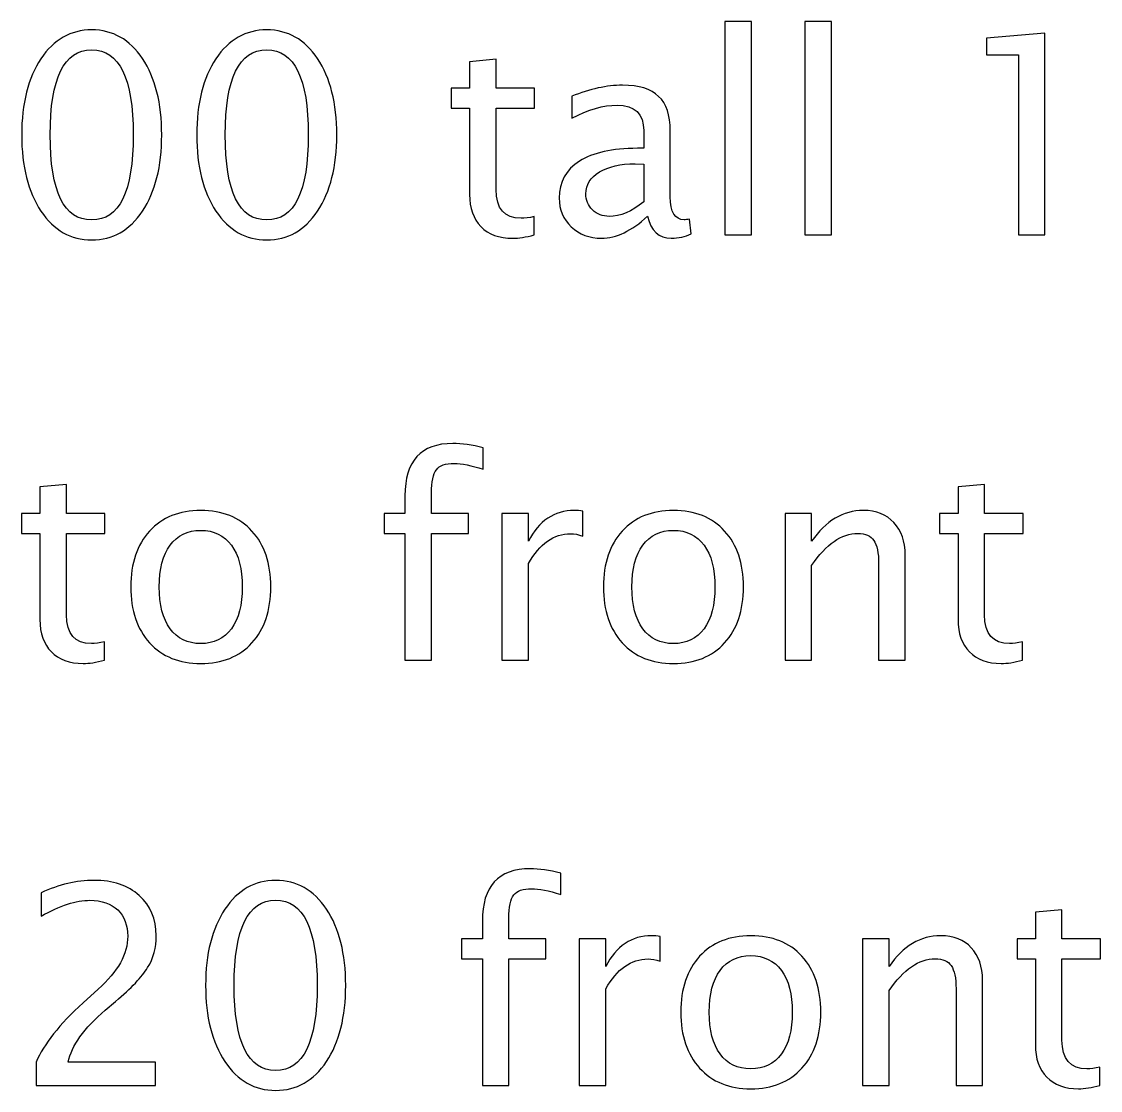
# Model space of a CAD drawing. Header units: centimetres. Extents: x -276 to 74, y -105 to 60.
# Drawn here: x 6.08 to 20.52, y -76.75 to -62.45 of the extents above; entities that cross this region are included whole.
import ezdxf

# ---------------------------------------------------------------- set-up
doc = ezdxf.new("R2010")
doc.units = ezdxf.units.CM
doc.header["$MEASUREMENT"] = 0
doc.layers.add('Layer 1', color=7, linetype='Continuous')

msp = doc.modelspace()

# ---------------------------------------------------------------- linework, layer by layer
at = {"layer": 'Layer 1'}
for points, knots in [([(15.49539, -65.30326), (15.49539, -65.30326), (15.49539, -62.44734), (15.49539, -62.44734), (15.49539, -62.44734), (15.49539, -62.44734), (15.85099, -62.44734), (15.85099, -62.44734), (15.85099, -62.44734), (15.85099, -62.44734), (15.85099, -65.30326), (15.85099, -65.30326), (15.85099, -65.30326), (15.85099, -65.30326), (15.49539, -65.30326), (15.49539, -65.30326)], [0, 0, 0, 0, 0.2, 0.2, 0.2, 0.2, 0.4, 0.4, 0.4, 0.4, 0.6, 0.6, 0.6, 0.6, 1, 1, 1, 1]), ([(16.5659, -65.30326), (16.5659, -65.30326), (16.5659, -62.44734), (16.5659, -62.44734), (16.5659, -62.44734), (16.5659, -62.44734), (16.9215, -62.44734), (16.9215, -62.44734), (16.9215, -62.44734), (16.9215, -62.44734), (16.9215, -65.30326), (16.9215, -65.30326), (16.9215, -65.30326), (16.9215, -65.30326), (16.5659, -65.30326), (16.5659, -65.30326)], [0, 0, 0, 0, 0.2, 0.2, 0.2, 0.2, 0.4, 0.4, 0.4, 0.4, 0.6, 0.6, 0.6, 0.6, 1, 1, 1, 1]), ([(7.02334, -65.36994), (6.74244, -65.36994), (6.51587, -65.24091), (6.34424, -64.98347), (6.34424, -64.98347), (6.172, -64.72603), (6.08618, -64.38648), (6.08618, -63.9642), (6.08618, -63.9642), (6.08618, -63.54193), (6.172, -63.20238), (6.34424, -62.94494), (6.34424, -62.94494), (6.51587, -62.6875), (6.74244, -62.55847), (7.02334, -62.55847), (7.02334, -62.55847), (7.30547, -62.55847), (7.53204, -62.68688), (7.70367, -62.9437), (7.70367, -62.9437), (7.87468, -63.20053), (7.96049, -63.54069), (7.96049, -63.9642), (7.96049, -63.9642), (7.96049, -64.38648), (7.87468, -64.72603), (7.70367, -64.98347), (7.70367, -64.98347), (7.53204, -65.24091), (7.30547, -65.36994), (7.02334, -65.36994)], [0, 0, 0, 0, 0.11111111, 0.11111111, 0.11111111, 0.11111111, 0.22222222, 0.22222222, 0.22222222, 0.22222222, 0.33333333, 0.33333333, 0.33333333, 0.33333333, 0.44444444, 0.44444444, 0.44444444, 0.44444444, 0.55555556, 0.55555556, 0.55555556, 0.55555556, 0.66666667, 0.66666667, 0.66666667, 0.66666667, 0.77777778, 0.77777778, 0.77777778, 0.77777778, 1, 1, 1, 1]), ([(9.36561, -65.36994), (9.08471, -65.36994), (8.85814, -65.24091), (8.68651, -64.98347), (8.68651, -64.98347), (8.51427, -64.72603), (8.42845, -64.38648), (8.42845, -63.9642), (8.42845, -63.9642), (8.42845, -63.54193), (8.51427, -63.20238), (8.68651, -62.94494), (8.68651, -62.94494), (8.85814, -62.6875), (9.08471, -62.55847), (9.36561, -62.55847), (9.36561, -62.55847), (9.64774, -62.55847), (9.87431, -62.68688), (10.04594, -62.9437), (10.04594, -62.9437), (10.21695, -63.20053), (10.30276, -63.54069), (10.30276, -63.9642), (10.30276, -63.9642), (10.30276, -64.38648), (10.21695, -64.72603), (10.04594, -64.98347), (10.04594, -64.98347), (9.87431, -65.24091), (9.64774, -65.36994), (9.36561, -65.36994)], [0, 0, 0, 0, 0.11111111, 0.11111111, 0.11111111, 0.11111111, 0.22222222, 0.22222222, 0.22222222, 0.22222222, 0.33333333, 0.33333333, 0.33333333, 0.33333333, 0.44444444, 0.44444444, 0.44444444, 0.44444444, 0.55555556, 0.55555556, 0.55555556, 0.55555556, 0.66666667, 0.66666667, 0.66666667, 0.66666667, 0.77777778, 0.77777778, 0.77777778, 0.77777778, 1, 1, 1, 1]), ([(19.42305, -65.30326), (19.42305, -65.30326), (19.42305, -62.89185), (19.42305, -62.89185), (19.42305, -62.89185), (19.42305, -62.89185), (18.99707, -62.89185), (18.99707, -62.89185), (18.99707, -62.89185), (18.99707, -62.89185), (18.99707, -62.6696), (18.99707, -62.6696), (18.99707, -62.6696), (18.99707, -62.6696), (19.77865, -62.60292), (19.77865, -62.60292), (19.77865, -62.60292), (19.77865, -62.60292), (19.77865, -65.30326), (19.77865, -65.30326), (19.77865, -65.30326), (19.77865, -65.30326), (19.42305, -65.30326), (19.42305, -65.30326)], [0, 0, 0, 0, 0.14285714, 0.14285714, 0.14285714, 0.14285714, 0.28571429, 0.28571429, 0.28571429, 0.28571429, 0.42857143, 0.42857143, 0.42857143, 0.42857143, 0.57142857, 0.57142857, 0.57142857, 0.57142857, 0.71428571, 0.71428571, 0.71428571, 0.71428571, 1, 1, 1, 1]), ([(7.02272, -65.10323), (7.39375, -65.10323), (7.57896, -64.72356), (7.57896, -63.9642), (7.57896, -63.9642), (7.57896, -63.20485), (7.39375, -62.82517), (7.02272, -62.82517), (7.02272, -62.82517), (6.65292, -62.82517), (6.46771, -63.20485), (6.46771, -63.9642), (6.46771, -63.9642), (6.46771, -64.72356), (6.65292, -65.10323), (7.02272, -65.10323)], [0, 0, 0, 0, 0.2, 0.2, 0.2, 0.2, 0.4, 0.4, 0.4, 0.4, 0.6, 0.6, 0.6, 0.6, 1, 1, 1, 1]), ([(9.36499, -65.10323), (9.73602, -65.10323), (9.92123, -64.72356), (9.92123, -63.9642), (9.92123, -63.9642), (9.92123, -63.20485), (9.73602, -62.82517), (9.36499, -62.82517), (9.36499, -62.82517), (8.99519, -62.82517), (8.80998, -63.20485), (8.80998, -63.9642), (8.80998, -63.9642), (8.80998, -64.72356), (8.99519, -65.10323), (9.36499, -65.10323)], [0, 0, 0, 0, 0.2, 0.2, 0.2, 0.2, 0.4, 0.4, 0.4, 0.4, 0.6, 0.6, 0.6, 0.6, 1, 1, 1, 1]), ([(12.9426, -65.30264), (12.83271, -65.33289), (12.73702, -65.34771), (12.65614, -65.34771), (12.65614, -65.34771), (12.47464, -65.34771), (12.33326, -65.29585), (12.23202, -65.19213), (12.23202, -65.19213), (12.13015, -65.08842), (12.07953, -64.94457), (12.07953, -64.75998), (12.07953, -64.75998), (12.07953, -64.75998), (12.07953, -63.60675), (12.07953, -63.60675), (12.07953, -63.60675), (12.07953, -63.60675), (11.83382, -63.60675), (11.83382, -63.60675), (11.83382, -63.60675), (11.83382, -63.60675), (11.83382, -63.34005), (11.83382, -63.34005), (11.83382, -63.34005), (11.83382, -63.34005), (12.07953, -63.34005), (12.07953, -63.34005), (12.07953, -63.34005), (12.07953, -63.34005), (12.07953, -62.98507), (12.07953, -62.98507), (12.07953, -62.98507), (12.07953, -62.98507), (12.43513, -62.95111), (12.43513, -62.95111), (12.43513, -62.95111), (12.43513, -62.95111), (12.43513, -63.34005), (12.43513, -63.34005), (12.43513, -63.34005), (12.43513, -63.34005), (12.95001, -63.34005), (12.95001, -63.34005), (12.95001, -63.34005), (12.95001, -63.34005), (12.95001, -63.60675), (12.95001, -63.60675), (12.95001, -63.60675), (12.95001, -63.60675), (12.43513, -63.60675), (12.43513, -63.60675), (12.43513, -63.60675), (12.43513, -63.60675), (12.43513, -64.69578), (12.43513, -64.69578), (12.43513, -64.69578), (12.43513, -64.9526), (12.54687, -65.08101), (12.76974, -65.08101), (12.76974, -65.08101), (12.81727, -65.08101), (12.87469, -65.07298), (12.9426, -65.05755), (12.9426, -65.05755), (12.9426, -65.05755), (12.9426, -65.30264), (12.9426, -65.30264)], [0, 0, 0, 0, 0.05555556, 0.05555556, 0.05555556, 0.05555556, 0.11111111, 0.11111111, 0.11111111, 0.11111111, 0.16666667, 0.16666667, 0.16666667, 0.16666667, 0.22222222, 0.22222222, 0.22222222, 0.22222222, 0.27777778, 0.27777778, 0.27777778, 0.27777778, 0.33333333, 0.33333333, 0.33333333, 0.33333333, 0.38888889, 0.38888889, 0.38888889, 0.38888889, 0.44444444, 0.44444444, 0.44444444, 0.44444444, 0.5, 0.5, 0.5, 0.5, 0.55555556, 0.55555556, 0.55555556, 0.55555556, 0.61111111, 0.61111111, 0.61111111, 0.61111111, 0.66666667, 0.66666667, 0.66666667, 0.66666667, 0.72222222, 0.72222222, 0.72222222, 0.72222222, 0.77777778, 0.77777778, 0.77777778, 0.77777778, 0.83333333, 0.83333333, 0.83333333, 0.83333333, 0.88888889, 0.88888889, 0.88888889, 0.88888889, 1, 1, 1, 1]), ([(14.46193, -65.05323), (14.24832, -65.24955), (14.04274, -65.34771), (13.84518, -65.34771), (13.84518, -65.34771), (13.68282, -65.34771), (13.54761, -65.29709), (13.44081, -65.19522), (13.44081, -65.19522), (13.33339, -65.09336), (13.27968, -64.96495), (13.27968, -64.80999), (13.27968, -64.80999), (13.27968, -64.59576), (13.36981, -64.43093), (13.55008, -64.3161), (13.55008, -64.3161), (13.73035, -64.20127), (13.98903, -64.14385), (14.32611, -64.14385), (14.32611, -64.14385), (14.32611, -64.14385), (14.40945, -64.14385), (14.40945, -64.14385), (14.40945, -64.14385), (14.40945, -64.14385), (14.40945, -63.90741), (14.40945, -63.90741), (14.40945, -63.90741), (14.40945, -63.6796), (14.29092, -63.566), (14.05323, -63.566), (14.05323, -63.566), (13.86926, -63.566), (13.668, -63.62404), (13.45007, -63.7401), (13.45007, -63.7401), (13.45007, -63.7401), (13.45007, -63.44747), (13.45007, -63.44747), (13.45007, -63.44747), (13.68961, -63.34869), (13.91556, -63.2993), (14.12732, -63.2993), (14.12732, -63.2993), (14.34524, -63.2993), (14.50638, -63.34869), (14.60948, -63.44809), (14.60948, -63.44809), (14.71319, -63.54748), (14.76505, -63.70059), (14.76505, -63.90741), (14.76505, -63.90741), (14.76505, -63.90741), (14.76505, -64.79455), (14.76505, -64.79455), (14.76505, -64.79455), (14.76505, -64.99767), (14.8274, -65.09953), (14.95273, -65.09953), (14.95273, -65.09953), (14.96816, -65.09953), (14.99101, -65.09706), (15.02126, -65.09212), (15.02126, -65.09212), (15.02126, -65.09212), (15.04657, -65.28968), (15.04657, -65.28968), (15.04657, -65.28968), (14.96569, -65.32857), (14.87679, -65.34771), (14.77925, -65.34771), (14.77925, -65.34771), (14.61318, -65.34771), (14.50761, -65.24955), (14.46193, -65.05323)], [0, 0, 0, 0, 0.05, 0.05, 0.05, 0.05, 0.1, 0.1, 0.1, 0.1, 0.15, 0.15, 0.15, 0.15, 0.2, 0.2, 0.2, 0.2, 0.25, 0.25, 0.25, 0.25, 0.3, 0.3, 0.3, 0.3, 0.35, 0.35, 0.35, 0.35, 0.4, 0.4, 0.4, 0.4, 0.45, 0.45, 0.45, 0.45, 0.5, 0.5, 0.5, 0.5, 0.55, 0.55, 0.55, 0.55, 0.6, 0.6, 0.6, 0.6, 0.65, 0.65, 0.65, 0.65, 0.7, 0.7, 0.7, 0.7, 0.75, 0.75, 0.75, 0.75, 0.8, 0.8, 0.8, 0.8, 0.85, 0.85, 0.85, 0.85, 0.9, 0.9, 0.9, 0.9, 1, 1, 1, 1]), ([(14.40945, -64.85938), (14.40945, -64.85938), (14.40945, -64.35499), (14.40945, -64.35499), (14.40945, -64.35499), (14.40945, -64.35499), (14.29524, -64.35129), (14.29524, -64.35129), (14.29524, -64.35129), (14.09768, -64.35129), (13.9384, -64.38771), (13.81678, -64.46056), (13.81678, -64.46056), (13.69578, -64.53403), (13.63528, -64.63095), (13.63528, -64.75196), (13.63528, -64.75196), (13.63528, -64.83653), (13.66553, -64.90815), (13.72541, -64.9668), (13.72541, -64.9668), (13.78592, -65.02545), (13.85938, -65.05508), (13.94643, -65.05508), (13.94643, -65.05508), (14.0946, -65.05508), (14.24894, -64.98964), (14.40945, -64.85938)], [0, 0, 0, 0, 0.125, 0.125, 0.125, 0.125, 0.25, 0.25, 0.25, 0.25, 0.375, 0.375, 0.375, 0.375, 0.5, 0.5, 0.5, 0.5, 0.625, 0.625, 0.625, 0.625, 0.75, 0.75, 0.75, 0.75, 1, 1, 1, 1]), ([(11.21524, -70.99533), (11.21524, -70.99533), (11.21524, -69.29882), (11.21524, -69.29882), (11.21524, -69.29882), (11.21524, -69.29882), (10.93681, -69.29882), (10.93681, -69.29882), (10.93681, -69.29882), (10.93681, -69.29882), (10.93681, -69.03212), (10.93681, -69.03212), (10.93681, -69.03212), (10.93681, -69.03212), (11.21524, -69.03212), (11.21524, -69.03212), (11.21524, -69.03212), (11.21524, -69.03212), (11.21524, -68.79691), (11.21524, -68.79691), (11.21524, -68.79691), (11.21524, -68.32894), (11.42884, -68.09496), (11.85606, -68.09496), (11.85606, -68.09496), (11.97582, -68.09496), (12.11164, -68.11472), (12.26352, -68.15423), (12.26352, -68.15423), (12.26352, -68.15423), (12.26352, -68.43945), (12.26352, -68.43945), (12.26352, -68.43945), (12.10238, -68.38759), (11.97336, -68.36167), (11.87643, -68.36167), (11.87643, -68.36167), (11.75851, -68.36167), (11.67826, -68.38945), (11.63566, -68.44563), (11.63566, -68.44563), (11.59244, -68.50181), (11.57084, -68.60614), (11.57084, -68.75863), (11.57084, -68.75863), (11.57084, -68.75863), (11.57084, -69.03212), (11.57084, -69.03212), (11.57084, -69.03212), (11.57084, -69.03212), (12.06411, -69.03212), (12.06411, -69.03212), (12.06411, -69.03212), (12.06411, -69.03212), (12.06411, -69.29882), (12.06411, -69.29882), (12.06411, -69.29882), (12.06411, -69.29882), (11.57084, -69.29882), (11.57084, -69.29882), (11.57084, -69.29882), (11.57084, -69.29882), (11.57084, -70.99533), (11.57084, -70.99533), (11.57084, -70.99533), (11.57084, -70.99533), (11.21524, -70.99533), (11.21524, -70.99533)], [0, 0, 0, 0, 0.05555556, 0.05555556, 0.05555556, 0.05555556, 0.11111111, 0.11111111, 0.11111111, 0.11111111, 0.16666667, 0.16666667, 0.16666667, 0.16666667, 0.22222222, 0.22222222, 0.22222222, 0.22222222, 0.27777778, 0.27777778, 0.27777778, 0.27777778, 0.33333333, 0.33333333, 0.33333333, 0.33333333, 0.38888889, 0.38888889, 0.38888889, 0.38888889, 0.44444444, 0.44444444, 0.44444444, 0.44444444, 0.5, 0.5, 0.5, 0.5, 0.55555556, 0.55555556, 0.55555556, 0.55555556, 0.61111111, 0.61111111, 0.61111111, 0.61111111, 0.66666667, 0.66666667, 0.66666667, 0.66666667, 0.72222222, 0.72222222, 0.72222222, 0.72222222, 0.77777778, 0.77777778, 0.77777778, 0.77777778, 0.83333333, 0.83333333, 0.83333333, 0.83333333, 0.88888889, 0.88888889, 0.88888889, 0.88888889, 1, 1, 1, 1]), ([(7.19374, -70.99471), (7.08385, -71.02496), (6.98816, -71.03978), (6.90728, -71.03978), (6.90728, -71.03978), (6.72578, -71.03978), (6.5844, -70.98792), (6.48316, -70.8842), (6.48316, -70.8842), (6.38129, -70.78049), (6.33067, -70.63664), (6.33067, -70.45205), (6.33067, -70.45205), (6.33067, -70.45205), (6.33067, -69.29882), (6.33067, -69.29882), (6.33067, -69.29882), (6.33067, -69.29882), (6.08496, -69.29882), (6.08496, -69.29882), (6.08496, -69.29882), (6.08496, -69.29882), (6.08496, -69.03212), (6.08496, -69.03212), (6.08496, -69.03212), (6.08496, -69.03212), (6.33067, -69.03212), (6.33067, -69.03212), (6.33067, -69.03212), (6.33067, -69.03212), (6.33067, -68.67714), (6.33067, -68.67714), (6.33067, -68.67714), (6.33067, -68.67714), (6.68627, -68.64318), (6.68627, -68.64318), (6.68627, -68.64318), (6.68627, -68.64318), (6.68627, -69.03212), (6.68627, -69.03212), (6.68627, -69.03212), (6.68627, -69.03212), (7.20115, -69.03212), (7.20115, -69.03212), (7.20115, -69.03212), (7.20115, -69.03212), (7.20115, -69.29882), (7.20115, -69.29882), (7.20115, -69.29882), (7.20115, -69.29882), (6.68627, -69.29882), (6.68627, -69.29882), (6.68627, -69.29882), (6.68627, -69.29882), (6.68627, -70.38785), (6.68627, -70.38785), (6.68627, -70.38785), (6.68627, -70.64467), (6.79801, -70.77308), (7.02088, -70.77308), (7.02088, -70.77308), (7.06841, -70.77308), (7.12583, -70.76505), (7.19374, -70.74962), (7.19374, -70.74962), (7.19374, -70.74962), (7.19374, -70.99471), (7.19374, -70.99471)], [0, 0, 0, 0, 0.05555556, 0.05555556, 0.05555556, 0.05555556, 0.11111111, 0.11111111, 0.11111111, 0.11111111, 0.16666667, 0.16666667, 0.16666667, 0.16666667, 0.22222222, 0.22222222, 0.22222222, 0.22222222, 0.27777778, 0.27777778, 0.27777778, 0.27777778, 0.33333333, 0.33333333, 0.33333333, 0.33333333, 0.38888889, 0.38888889, 0.38888889, 0.38888889, 0.44444444, 0.44444444, 0.44444444, 0.44444444, 0.5, 0.5, 0.5, 0.5, 0.55555556, 0.55555556, 0.55555556, 0.55555556, 0.61111111, 0.61111111, 0.61111111, 0.61111111, 0.66666667, 0.66666667, 0.66666667, 0.66666667, 0.72222222, 0.72222222, 0.72222222, 0.72222222, 0.77777778, 0.77777778, 0.77777778, 0.77777778, 0.83333333, 0.83333333, 0.83333333, 0.83333333, 0.88888889, 0.88888889, 0.88888889, 0.88888889, 1, 1, 1, 1]), ([(19.47862, -70.99471), (19.36873, -71.02496), (19.27304, -71.03978), (19.19216, -71.03978), (19.19216, -71.03978), (19.01066, -71.03978), (18.86928, -70.98792), (18.76804, -70.8842), (18.76804, -70.8842), (18.66617, -70.78049), (18.61555, -70.63664), (18.61555, -70.45205), (18.61555, -70.45205), (18.61555, -70.45205), (18.61555, -69.29882), (18.61555, -69.29882), (18.61555, -69.29882), (18.61555, -69.29882), (18.36984, -69.29882), (18.36984, -69.29882), (18.36984, -69.29882), (18.36984, -69.29882), (18.36984, -69.03212), (18.36984, -69.03212), (18.36984, -69.03212), (18.36984, -69.03212), (18.61555, -69.03212), (18.61555, -69.03212), (18.61555, -69.03212), (18.61555, -69.03212), (18.61555, -68.67714), (18.61555, -68.67714), (18.61555, -68.67714), (18.61555, -68.67714), (18.97115, -68.64318), (18.97115, -68.64318), (18.97115, -68.64318), (18.97115, -68.64318), (18.97115, -69.03212), (18.97115, -69.03212), (18.97115, -69.03212), (18.97115, -69.03212), (19.48603, -69.03212), (19.48603, -69.03212), (19.48603, -69.03212), (19.48603, -69.03212), (19.48603, -69.29882), (19.48603, -69.29882), (19.48603, -69.29882), (19.48603, -69.29882), (18.97115, -69.29882), (18.97115, -69.29882), (18.97115, -69.29882), (18.97115, -69.29882), (18.97115, -70.38785), (18.97115, -70.38785), (18.97115, -70.38785), (18.97115, -70.64467), (19.08289, -70.77308), (19.30576, -70.77308), (19.30576, -70.77308), (19.35329, -70.77308), (19.41071, -70.76505), (19.47862, -70.74962), (19.47862, -70.74962), (19.47862, -70.74962), (19.47862, -70.99471), (19.47862, -70.99471)], [0, 0, 0, 0, 0.05555556, 0.05555556, 0.05555556, 0.05555556, 0.11111111, 0.11111111, 0.11111111, 0.11111111, 0.16666667, 0.16666667, 0.16666667, 0.16666667, 0.22222222, 0.22222222, 0.22222222, 0.22222222, 0.27777778, 0.27777778, 0.27777778, 0.27777778, 0.33333333, 0.33333333, 0.33333333, 0.33333333, 0.38888889, 0.38888889, 0.38888889, 0.38888889, 0.44444444, 0.44444444, 0.44444444, 0.44444444, 0.5, 0.5, 0.5, 0.5, 0.55555556, 0.55555556, 0.55555556, 0.55555556, 0.61111111, 0.61111111, 0.61111111, 0.61111111, 0.66666667, 0.66666667, 0.66666667, 0.66666667, 0.72222222, 0.72222222, 0.72222222, 0.72222222, 0.77777778, 0.77777778, 0.77777778, 0.77777778, 0.83333333, 0.83333333, 0.83333333, 0.83333333, 0.88888889, 0.88888889, 0.88888889, 0.88888889, 1, 1, 1, 1]), ([(8.48279, -71.03978), (8.19448, -71.03978), (7.96606, -70.94779), (7.79814, -70.76382), (7.79814, -70.76382), (7.6296, -70.57985), (7.54564, -70.32981), (7.54564, -70.01434), (7.54564, -70.01434), (7.54564, -69.69949), (7.6296, -69.45007), (7.79814, -69.26672), (7.79814, -69.26672), (7.96606, -69.08336), (8.19448, -68.99137), (8.48279, -68.99137), (8.48279, -68.99137), (8.7711, -68.99137), (8.99952, -69.08336), (9.16744, -69.26672), (9.16744, -69.26672), (9.33598, -69.45007), (9.41995, -69.69949), (9.41995, -70.01434), (9.41995, -70.01434), (9.41995, -70.32981), (9.33598, -70.57985), (9.16744, -70.76382), (9.16744, -70.76382), (8.99952, -70.94779), (8.7711, -71.03978), (8.48279, -71.03978)], [0, 0, 0, 0, 0.11111111, 0.11111111, 0.11111111, 0.11111111, 0.22222222, 0.22222222, 0.22222222, 0.22222222, 0.33333333, 0.33333333, 0.33333333, 0.33333333, 0.44444444, 0.44444444, 0.44444444, 0.44444444, 0.55555556, 0.55555556, 0.55555556, 0.55555556, 0.66666667, 0.66666667, 0.66666667, 0.66666667, 0.77777778, 0.77777778, 0.77777778, 0.77777778, 1, 1, 1, 1]), ([(12.51046, -70.99533), (12.51046, -70.99533), (12.51046, -69.03212), (12.51046, -69.03212), (12.51046, -69.03212), (12.51046, -69.03212), (12.86606, -69.03212), (12.86606, -69.03212), (12.86606, -69.03212), (12.86606, -69.03212), (12.86606, -69.40315), (12.86606, -69.40315), (12.86606, -69.40315), (13.00744, -69.12843), (13.2124, -68.99137), (13.48157, -68.99137), (13.48157, -68.99137), (13.51799, -68.99137), (13.55627, -68.99446), (13.59578, -69.00063), (13.59578, -69.00063), (13.59578, -69.00063), (13.59578, -69.33339), (13.59578, -69.33339), (13.59578, -69.33339), (13.53405, -69.31302), (13.47972, -69.30252), (13.4328, -69.30252), (13.4328, -69.30252), (13.20684, -69.30252), (13.01793, -69.43587), (12.86606, -69.70319), (12.86606, -69.70319), (12.86606, -69.70319), (12.86606, -70.99533), (12.86606, -70.99533), (12.86606, -70.99533), (12.86606, -70.99533), (12.51046, -70.99533), (12.51046, -70.99533)], [0, 0, 0, 0, 0.09090909, 0.09090909, 0.09090909, 0.09090909, 0.18181818, 0.18181818, 0.18181818, 0.18181818, 0.27272727, 0.27272727, 0.27272727, 0.27272727, 0.36363636, 0.36363636, 0.36363636, 0.36363636, 0.45454545, 0.45454545, 0.45454545, 0.45454545, 0.54545455, 0.54545455, 0.54545455, 0.54545455, 0.63636364, 0.63636364, 0.63636364, 0.63636364, 0.72727273, 0.72727273, 0.72727273, 0.72727273, 0.81818182, 0.81818182, 0.81818182, 0.81818182, 1, 1, 1, 1]), ([(14.80766, -71.03978), (14.51935, -71.03978), (14.29093, -70.94779), (14.12301, -70.76382), (14.12301, -70.76382), (13.95447, -70.57985), (13.87051, -70.32981), (13.87051, -70.01434), (13.87051, -70.01434), (13.87051, -69.69949), (13.95447, -69.45007), (14.12301, -69.26672), (14.12301, -69.26672), (14.29093, -69.08336), (14.51935, -68.99137), (14.80766, -68.99137), (14.80766, -68.99137), (15.09597, -68.99137), (15.32439, -69.08336), (15.49231, -69.26672), (15.49231, -69.26672), (15.66085, -69.45007), (15.74482, -69.69949), (15.74482, -70.01434), (15.74482, -70.01434), (15.74482, -70.32981), (15.66085, -70.57985), (15.49231, -70.76382), (15.49231, -70.76382), (15.32439, -70.94779), (15.09597, -71.03978), (14.80766, -71.03978)], [0, 0, 0, 0, 0.11111111, 0.11111111, 0.11111111, 0.11111111, 0.22222222, 0.22222222, 0.22222222, 0.22222222, 0.33333333, 0.33333333, 0.33333333, 0.33333333, 0.44444444, 0.44444444, 0.44444444, 0.44444444, 0.55555556, 0.55555556, 0.55555556, 0.55555556, 0.66666667, 0.66666667, 0.66666667, 0.66666667, 0.77777778, 0.77777778, 0.77777778, 0.77777778, 1, 1, 1, 1]), ([(16.30168, -70.99533), (16.30168, -70.99533), (16.30168, -69.03212), (16.30168, -69.03212), (16.30168, -69.03212), (16.30168, -69.03212), (16.65728, -69.03212), (16.65728, -69.03212), (16.65728, -69.03212), (16.65728, -69.03212), (16.65728, -69.40315), (16.65728, -69.40315), (16.65728, -69.40315), (16.84558, -69.12843), (17.07647, -68.99137), (17.34934, -68.99137), (17.34934, -68.99137), (17.52097, -68.99137), (17.65741, -69.04508), (17.75804, -69.15312), (17.75804, -69.15312), (17.85867, -69.26054), (17.90929, -69.40562), (17.90929, -69.58713), (17.90929, -69.58713), (17.90929, -69.58713), (17.90929, -70.99533), (17.90929, -70.99533), (17.90929, -70.99533), (17.90929, -70.99533), (17.55369, -70.99533), (17.55369, -70.99533), (17.55369, -70.99533), (17.55369, -70.99533), (17.55369, -69.70319), (17.55369, -69.70319), (17.55369, -69.70319), (17.55369, -69.55749), (17.53208, -69.45378), (17.48948, -69.39204), (17.48948, -69.39204), (17.44627, -69.32969), (17.37527, -69.29882), (17.27588, -69.29882), (17.27588, -69.29882), (17.05733, -69.29882), (16.85113, -69.44143), (16.65728, -69.72665), (16.65728, -69.72665), (16.65728, -69.72665), (16.65728, -70.99533), (16.65728, -70.99533), (16.65728, -70.99533), (16.65728, -70.99533), (16.30168, -70.99533), (16.30168, -70.99533)], [0, 0, 0, 0, 0.06666667, 0.06666667, 0.06666667, 0.06666667, 0.13333333, 0.13333333, 0.13333333, 0.13333333, 0.2, 0.2, 0.2, 0.2, 0.26666667, 0.26666667, 0.26666667, 0.26666667, 0.33333333, 0.33333333, 0.33333333, 0.33333333, 0.4, 0.4, 0.4, 0.4, 0.46666667, 0.46666667, 0.46666667, 0.46666667, 0.53333333, 0.53333333, 0.53333333, 0.53333333, 0.6, 0.6, 0.6, 0.6, 0.66666667, 0.66666667, 0.66666667, 0.66666667, 0.73333333, 0.73333333, 0.73333333, 0.73333333, 0.8, 0.8, 0.8, 0.8, 0.86666667, 0.86666667, 0.86666667, 0.86666667, 1, 1, 1, 1]), ([(8.48217, -70.77308), (8.65812, -70.77308), (8.79518, -70.70702), (8.89272, -70.57429), (8.89272, -70.57429), (8.98964, -70.44217), (9.03842, -70.25511), (9.03842, -70.01434), (9.03842, -70.01434), (9.03842, -69.77419), (8.98964, -69.58775), (8.89272, -69.45563), (8.89272, -69.45563), (8.79518, -69.32413), (8.65812, -69.25807), (8.48217, -69.25807), (8.48217, -69.25807), (8.30561, -69.25807), (8.16855, -69.32413), (8.07224, -69.45563), (8.07224, -69.45563), (7.97532, -69.58775), (7.92716, -69.77419), (7.92716, -70.01434), (7.92716, -70.01434), (7.92716, -70.25511), (7.97532, -70.44217), (8.07224, -70.57429), (8.07224, -70.57429), (8.16855, -70.70702), (8.30561, -70.77308), (8.48217, -70.77308)], [0, 0, 0, 0, 0.11111111, 0.11111111, 0.11111111, 0.11111111, 0.22222222, 0.22222222, 0.22222222, 0.22222222, 0.33333333, 0.33333333, 0.33333333, 0.33333333, 0.44444444, 0.44444444, 0.44444444, 0.44444444, 0.55555556, 0.55555556, 0.55555556, 0.55555556, 0.66666667, 0.66666667, 0.66666667, 0.66666667, 0.77777778, 0.77777778, 0.77777778, 0.77777778, 1, 1, 1, 1]), ([(14.80704, -70.77308), (14.98299, -70.77308), (15.12005, -70.70702), (15.21759, -70.57429), (15.21759, -70.57429), (15.31451, -70.44217), (15.36329, -70.25511), (15.36329, -70.01434), (15.36329, -70.01434), (15.36329, -69.77419), (15.31451, -69.58775), (15.21759, -69.45563), (15.21759, -69.45563), (15.12005, -69.32413), (14.98299, -69.25807), (14.80704, -69.25807), (14.80704, -69.25807), (14.63048, -69.25807), (14.49342, -69.32413), (14.39711, -69.45563), (14.39711, -69.45563), (14.30019, -69.58775), (14.25203, -69.77419), (14.25203, -70.01434), (14.25203, -70.01434), (14.25203, -70.25511), (14.30019, -70.44217), (14.39711, -70.57429), (14.39711, -70.57429), (14.49342, -70.70702), (14.63048, -70.77308), (14.80704, -70.77308)], [0, 0, 0, 0, 0.11111111, 0.11111111, 0.11111111, 0.11111111, 0.22222222, 0.22222222, 0.22222222, 0.22222222, 0.33333333, 0.33333333, 0.33333333, 0.33333333, 0.44444444, 0.44444444, 0.44444444, 0.44444444, 0.55555556, 0.55555556, 0.55555556, 0.55555556, 0.66666667, 0.66666667, 0.66666667, 0.66666667, 0.77777778, 0.77777778, 0.77777778, 0.77777778, 1, 1, 1, 1]), ([(12.25054, -76.6874), (12.25054, -76.6874), (12.25054, -74.99089), (12.25054, -74.99089), (12.25054, -74.99089), (12.25054, -74.99089), (11.97211, -74.99089), (11.97211, -74.99089), (11.97211, -74.99089), (11.97211, -74.99089), (11.97211, -74.72419), (11.97211, -74.72419), (11.97211, -74.72419), (11.97211, -74.72419), (12.25054, -74.72419), (12.25054, -74.72419), (12.25054, -74.72419), (12.25054, -74.72419), (12.25054, -74.48898), (12.25054, -74.48898), (12.25054, -74.48898), (12.25054, -74.02101), (12.46414, -73.78703), (12.89136, -73.78703), (12.89136, -73.78703), (13.01112, -73.78703), (13.14694, -73.80679), (13.29882, -73.8463), (13.29882, -73.8463), (13.29882, -73.8463), (13.29882, -74.13152), (13.29882, -74.13152), (13.29882, -74.13152), (13.13768, -74.07966), (13.00866, -74.05374), (12.91173, -74.05374), (12.91173, -74.05374), (12.79381, -74.05374), (12.71356, -74.08152), (12.67096, -74.1377), (12.67096, -74.1377), (12.62774, -74.19388), (12.60614, -74.29821), (12.60614, -74.4507), (12.60614, -74.4507), (12.60614, -74.4507), (12.60614, -74.72419), (12.60614, -74.72419), (12.60614, -74.72419), (12.60614, -74.72419), (13.09941, -74.72419), (13.09941, -74.72419), (13.09941, -74.72419), (13.09941, -74.72419), (13.09941, -74.99089), (13.09941, -74.99089), (13.09941, -74.99089), (13.09941, -74.99089), (12.60614, -74.99089), (12.60614, -74.99089), (12.60614, -74.99089), (12.60614, -74.99089), (12.60614, -76.6874), (12.60614, -76.6874), (12.60614, -76.6874), (12.60614, -76.6874), (12.25054, -76.6874), (12.25054, -76.6874)], [0, 0, 0, 0, 0.05555556, 0.05555556, 0.05555556, 0.05555556, 0.11111111, 0.11111111, 0.11111111, 0.11111111, 0.16666667, 0.16666667, 0.16666667, 0.16666667, 0.22222222, 0.22222222, 0.22222222, 0.22222222, 0.27777778, 0.27777778, 0.27777778, 0.27777778, 0.33333333, 0.33333333, 0.33333333, 0.33333333, 0.38888889, 0.38888889, 0.38888889, 0.38888889, 0.44444444, 0.44444444, 0.44444444, 0.44444444, 0.5, 0.5, 0.5, 0.5, 0.55555556, 0.55555556, 0.55555556, 0.55555556, 0.61111111, 0.61111111, 0.61111111, 0.61111111, 0.66666667, 0.66666667, 0.66666667, 0.66666667, 0.72222222, 0.72222222, 0.72222222, 0.72222222, 0.77777778, 0.77777778, 0.77777778, 0.77777778, 0.83333333, 0.83333333, 0.83333333, 0.83333333, 0.88888889, 0.88888889, 0.88888889, 0.88888889, 1, 1, 1, 1]), ([(6.27942, -76.6874), (6.27942, -76.6874), (6.27942, -76.37625), (6.27942, -76.37625), (6.27942, -76.37625), (6.38313, -76.13363), (6.59242, -75.86878), (6.90789, -75.58294), (6.90789, -75.58294), (6.90789, -75.58294), (7.11162, -75.4002), (7.11162, -75.4002), (7.11162, -75.4002), (7.374, -75.1619), (7.5055, -74.92607), (7.5055, -74.69147), (7.5055, -74.69147), (7.5055, -74.54145), (7.46043, -74.42415), (7.37091, -74.33834), (7.37091, -74.33834), (7.28139, -74.25253), (7.1573, -74.20931), (6.99988, -74.20931), (6.99988, -74.20931), (6.8159, -74.20931), (6.59797, -74.27969), (6.34609, -74.42045), (6.34609, -74.42045), (6.34609, -74.42045), (6.34609, -74.1093), (6.34609, -74.1093), (6.34609, -74.1093), (6.58378, -73.99817), (6.82022, -73.94261), (7.05606, -73.94261), (7.05606, -73.94261), (7.30671, -73.94261), (7.50797, -74.0099), (7.65984, -74.1451), (7.65984, -74.1451), (7.81109, -74.28031), (7.88703, -74.45934), (7.88703, -74.68283), (7.88703, -74.68283), (7.88703, -74.84334), (7.84875, -74.98595), (7.7722, -75.11004), (7.7722, -75.11004), (7.69503, -75.23475), (7.55242, -75.38538), (7.34313, -75.56318), (7.34313, -75.56318), (7.34313, -75.56318), (7.20546, -75.68048), (7.20546, -75.68048), (7.20546, -75.68048), (6.919, -75.92311), (6.75355, -76.15523), (6.7091, -76.37625), (6.7091, -76.37625), (6.7091, -76.37625), (7.87591, -76.37625), (7.87591, -76.37625), (7.87591, -76.37625), (7.87591, -76.37625), (7.87591, -76.6874), (7.87591, -76.6874), (7.87591, -76.6874), (7.87591, -76.6874), (6.27942, -76.6874), (6.27942, -76.6874)], [0, 0, 0, 0, 0.05263158, 0.05263158, 0.05263158, 0.05263158, 0.10526316, 0.10526316, 0.10526316, 0.10526316, 0.15789474, 0.15789474, 0.15789474, 0.15789474, 0.21052632, 0.21052632, 0.21052632, 0.21052632, 0.26315789, 0.26315789, 0.26315789, 0.26315789, 0.31578947, 0.31578947, 0.31578947, 0.31578947, 0.36842105, 0.36842105, 0.36842105, 0.36842105, 0.42105263, 0.42105263, 0.42105263, 0.42105263, 0.47368421, 0.47368421, 0.47368421, 0.47368421, 0.52631579, 0.52631579, 0.52631579, 0.52631579, 0.57894737, 0.57894737, 0.57894737, 0.57894737, 0.63157895, 0.63157895, 0.63157895, 0.63157895, 0.68421053, 0.68421053, 0.68421053, 0.68421053, 0.73684211, 0.73684211, 0.73684211, 0.73684211, 0.78947368, 0.78947368, 0.78947368, 0.78947368, 0.84210526, 0.84210526, 0.84210526, 0.84210526, 0.89473684, 0.89473684, 0.89473684, 0.89473684, 1, 1, 1, 1]), ([(9.48476, -76.75408), (9.20386, -76.75408), (8.97729, -76.62505), (8.80566, -76.36761), (8.80566, -76.36761), (8.63342, -76.11017), (8.5476, -75.77062), (8.5476, -75.34834), (8.5476, -75.34834), (8.5476, -74.92607), (8.63342, -74.58652), (8.80566, -74.32908), (8.80566, -74.32908), (8.97729, -74.07164), (9.20386, -73.94261), (9.48476, -73.94261), (9.48476, -73.94261), (9.76689, -73.94261), (9.99346, -74.07102), (10.16509, -74.32784), (10.16509, -74.32784), (10.3361, -74.58467), (10.42191, -74.92483), (10.42191, -75.34834), (10.42191, -75.34834), (10.42191, -75.77062), (10.3361, -76.11017), (10.16509, -76.36761), (10.16509, -76.36761), (9.99346, -76.62505), (9.76689, -76.75408), (9.48476, -76.75408)], [0, 0, 0, 0, 0.11111111, 0.11111111, 0.11111111, 0.11111111, 0.22222222, 0.22222222, 0.22222222, 0.22222222, 0.33333333, 0.33333333, 0.33333333, 0.33333333, 0.44444444, 0.44444444, 0.44444444, 0.44444444, 0.55555556, 0.55555556, 0.55555556, 0.55555556, 0.66666667, 0.66666667, 0.66666667, 0.66666667, 0.77777778, 0.77777778, 0.77777778, 0.77777778, 1, 1, 1, 1]), ([(9.48414, -76.48737), (9.85517, -76.48737), (10.04038, -76.1077), (10.04038, -75.34834), (10.04038, -75.34834), (10.04038, -74.58899), (9.85517, -74.20931), (9.48414, -74.20931), (9.48414, -74.20931), (9.11434, -74.20931), (8.92913, -74.58899), (8.92913, -75.34834), (8.92913, -75.34834), (8.92913, -76.1077), (9.11434, -76.48737), (9.48414, -76.48737)], [0, 0, 0, 0, 0.2, 0.2, 0.2, 0.2, 0.4, 0.4, 0.4, 0.4, 0.6, 0.6, 0.6, 0.6, 1, 1, 1, 1]), ([(20.51392, -76.68678), (20.40403, -76.71703), (20.30834, -76.73185), (20.22746, -76.73185), (20.22746, -76.73185), (20.04596, -76.73185), (19.90458, -76.67999), (19.80334, -76.57627), (19.80334, -76.57627), (19.70147, -76.47256), (19.65085, -76.32871), (19.65085, -76.14412), (19.65085, -76.14412), (19.65085, -76.14412), (19.65085, -74.99089), (19.65085, -74.99089), (19.65085, -74.99089), (19.65085, -74.99089), (19.40514, -74.99089), (19.40514, -74.99089), (19.40514, -74.99089), (19.40514, -74.99089), (19.40514, -74.72419), (19.40514, -74.72419), (19.40514, -74.72419), (19.40514, -74.72419), (19.65085, -74.72419), (19.65085, -74.72419), (19.65085, -74.72419), (19.65085, -74.72419), (19.65085, -74.36921), (19.65085, -74.36921), (19.65085, -74.36921), (19.65085, -74.36921), (20.00645, -74.33525), (20.00645, -74.33525), (20.00645, -74.33525), (20.00645, -74.33525), (20.00645, -74.72419), (20.00645, -74.72419), (20.00645, -74.72419), (20.00645, -74.72419), (20.52133, -74.72419), (20.52133, -74.72419), (20.52133, -74.72419), (20.52133, -74.72419), (20.52133, -74.99089), (20.52133, -74.99089), (20.52133, -74.99089), (20.52133, -74.99089), (20.00645, -74.99089), (20.00645, -74.99089), (20.00645, -74.99089), (20.00645, -74.99089), (20.00645, -76.07992), (20.00645, -76.07992), (20.00645, -76.07992), (20.00645, -76.33674), (20.11819, -76.46515), (20.34106, -76.46515), (20.34106, -76.46515), (20.38859, -76.46515), (20.44601, -76.45712), (20.51392, -76.44169), (20.51392, -76.44169), (20.51392, -76.44169), (20.51392, -76.68678), (20.51392, -76.68678)], [0, 0, 0, 0, 0.05555556, 0.05555556, 0.05555556, 0.05555556, 0.11111111, 0.11111111, 0.11111111, 0.11111111, 0.16666667, 0.16666667, 0.16666667, 0.16666667, 0.22222222, 0.22222222, 0.22222222, 0.22222222, 0.27777778, 0.27777778, 0.27777778, 0.27777778, 0.33333333, 0.33333333, 0.33333333, 0.33333333, 0.38888889, 0.38888889, 0.38888889, 0.38888889, 0.44444444, 0.44444444, 0.44444444, 0.44444444, 0.5, 0.5, 0.5, 0.5, 0.55555556, 0.55555556, 0.55555556, 0.55555556, 0.61111111, 0.61111111, 0.61111111, 0.61111111, 0.66666667, 0.66666667, 0.66666667, 0.66666667, 0.72222222, 0.72222222, 0.72222222, 0.72222222, 0.77777778, 0.77777778, 0.77777778, 0.77777778, 0.83333333, 0.83333333, 0.83333333, 0.83333333, 0.88888889, 0.88888889, 0.88888889, 0.88888889, 1, 1, 1, 1]), ([(13.54576, -76.6874), (13.54576, -76.6874), (13.54576, -74.72419), (13.54576, -74.72419), (13.54576, -74.72419), (13.54576, -74.72419), (13.90136, -74.72419), (13.90136, -74.72419), (13.90136, -74.72419), (13.90136, -74.72419), (13.90136, -75.09522), (13.90136, -75.09522), (13.90136, -75.09522), (14.04274, -74.8205), (14.2477, -74.68344), (14.51687, -74.68344), (14.51687, -74.68344), (14.55329, -74.68344), (14.59157, -74.68653), (14.63108, -74.6927), (14.63108, -74.6927), (14.63108, -74.6927), (14.63108, -75.02546), (14.63108, -75.02546), (14.63108, -75.02546), (14.56935, -75.00509), (14.51502, -74.99459), (14.4681, -74.99459), (14.4681, -74.99459), (14.24214, -74.99459), (14.05323, -75.12794), (13.90136, -75.39526), (13.90136, -75.39526), (13.90136, -75.39526), (13.90136, -76.6874), (13.90136, -76.6874), (13.90136, -76.6874), (13.90136, -76.6874), (13.54576, -76.6874), (13.54576, -76.6874)], [0, 0, 0, 0, 0.09090909, 0.09090909, 0.09090909, 0.09090909, 0.18181818, 0.18181818, 0.18181818, 0.18181818, 0.27272727, 0.27272727, 0.27272727, 0.27272727, 0.36363636, 0.36363636, 0.36363636, 0.36363636, 0.45454545, 0.45454545, 0.45454545, 0.45454545, 0.54545455, 0.54545455, 0.54545455, 0.54545455, 0.63636364, 0.63636364, 0.63636364, 0.63636364, 0.72727273, 0.72727273, 0.72727273, 0.72727273, 0.81818182, 0.81818182, 0.81818182, 0.81818182, 1, 1, 1, 1]), ([(15.84296, -76.73185), (15.55465, -76.73185), (15.32623, -76.63986), (15.15831, -76.45589), (15.15831, -76.45589), (14.98977, -76.27192), (14.90581, -76.02188), (14.90581, -75.70641), (14.90581, -75.70641), (14.90581, -75.39156), (14.98977, -75.14214), (15.15831, -74.95879), (15.15831, -74.95879), (15.32623, -74.77543), (15.55465, -74.68344), (15.84296, -74.68344), (15.84296, -74.68344), (16.13127, -74.68344), (16.35969, -74.77543), (16.52761, -74.95879), (16.52761, -74.95879), (16.69615, -75.14214), (16.78012, -75.39156), (16.78012, -75.70641), (16.78012, -75.70641), (16.78012, -76.02188), (16.69615, -76.27192), (16.52761, -76.45589), (16.52761, -76.45589), (16.35969, -76.63986), (16.13127, -76.73185), (15.84296, -76.73185)], [0, 0, 0, 0, 0.11111111, 0.11111111, 0.11111111, 0.11111111, 0.22222222, 0.22222222, 0.22222222, 0.22222222, 0.33333333, 0.33333333, 0.33333333, 0.33333333, 0.44444444, 0.44444444, 0.44444444, 0.44444444, 0.55555556, 0.55555556, 0.55555556, 0.55555556, 0.66666667, 0.66666667, 0.66666667, 0.66666667, 0.77777778, 0.77777778, 0.77777778, 0.77777778, 1, 1, 1, 1]), ([(17.33698, -76.6874), (17.33698, -76.6874), (17.33698, -74.72419), (17.33698, -74.72419), (17.33698, -74.72419), (17.33698, -74.72419), (17.69258, -74.72419), (17.69258, -74.72419), (17.69258, -74.72419), (17.69258, -74.72419), (17.69258, -75.09522), (17.69258, -75.09522), (17.69258, -75.09522), (17.88088, -74.8205), (18.11177, -74.68344), (18.38464, -74.68344), (18.38464, -74.68344), (18.55627, -74.68344), (18.69271, -74.73715), (18.79334, -74.84519), (18.79334, -74.84519), (18.89397, -74.95261), (18.94459, -75.09769), (18.94459, -75.2792), (18.94459, -75.2792), (18.94459, -75.2792), (18.94459, -76.6874), (18.94459, -76.6874), (18.94459, -76.6874), (18.94459, -76.6874), (18.58899, -76.6874), (18.58899, -76.6874), (18.58899, -76.6874), (18.58899, -76.6874), (18.58899, -75.39526), (18.58899, -75.39526), (18.58899, -75.39526), (18.58899, -75.24956), (18.56738, -75.14585), (18.52478, -75.08411), (18.52478, -75.08411), (18.48157, -75.02176), (18.41057, -74.99089), (18.31118, -74.99089), (18.31118, -74.99089), (18.09263, -74.99089), (17.88643, -75.1335), (17.69258, -75.41872), (17.69258, -75.41872), (17.69258, -75.41872), (17.69258, -76.6874), (17.69258, -76.6874), (17.69258, -76.6874), (17.69258, -76.6874), (17.33698, -76.6874), (17.33698, -76.6874)], [0, 0, 0, 0, 0.06666667, 0.06666667, 0.06666667, 0.06666667, 0.13333333, 0.13333333, 0.13333333, 0.13333333, 0.2, 0.2, 0.2, 0.2, 0.26666667, 0.26666667, 0.26666667, 0.26666667, 0.33333333, 0.33333333, 0.33333333, 0.33333333, 0.4, 0.4, 0.4, 0.4, 0.46666667, 0.46666667, 0.46666667, 0.46666667, 0.53333333, 0.53333333, 0.53333333, 0.53333333, 0.6, 0.6, 0.6, 0.6, 0.66666667, 0.66666667, 0.66666667, 0.66666667, 0.73333333, 0.73333333, 0.73333333, 0.73333333, 0.8, 0.8, 0.8, 0.8, 0.86666667, 0.86666667, 0.86666667, 0.86666667, 1, 1, 1, 1]), ([(15.84234, -76.46515), (16.01829, -76.46515), (16.15535, -76.39909), (16.25289, -76.26636), (16.25289, -76.26636), (16.34981, -76.13424), (16.39859, -75.94718), (16.39859, -75.70641), (16.39859, -75.70641), (16.39859, -75.46626), (16.34981, -75.27982), (16.25289, -75.1477), (16.25289, -75.1477), (16.15535, -75.0162), (16.01829, -74.95014), (15.84234, -74.95014), (15.84234, -74.95014), (15.66578, -74.95014), (15.52872, -75.0162), (15.43241, -75.1477), (15.43241, -75.1477), (15.33549, -75.27982), (15.28733, -75.46626), (15.28733, -75.70641), (15.28733, -75.70641), (15.28733, -75.94718), (15.33549, -76.13424), (15.43241, -76.26636), (15.43241, -76.26636), (15.52872, -76.39909), (15.66578, -76.46515), (15.84234, -76.46515)], [0, 0, 0, 0, 0.11111111, 0.11111111, 0.11111111, 0.11111111, 0.22222222, 0.22222222, 0.22222222, 0.22222222, 0.33333333, 0.33333333, 0.33333333, 0.33333333, 0.44444444, 0.44444444, 0.44444444, 0.44444444, 0.55555556, 0.55555556, 0.55555556, 0.55555556, 0.66666667, 0.66666667, 0.66666667, 0.66666667, 0.77777778, 0.77777778, 0.77777778, 0.77777778, 1, 1, 1, 1])]:
    msp.add_open_spline(points, degree=3, knots=knots, dxfattribs=at)

doc.saveas('drawing.dxf')
